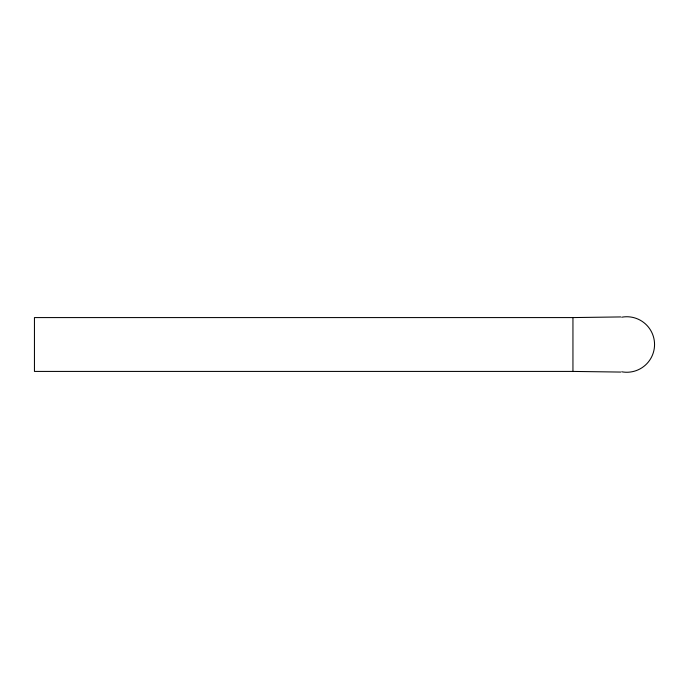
<?xml version="1.0" encoding="UTF-8"?>
<svg xmlns="http://www.w3.org/2000/svg" width="689" height="689" viewBox="0 0 689 689"><rect width="100%" height="100%" fill="white"/><g stroke="black" fill="none" stroke-linecap="round" stroke-linejoin="round"><path stroke-width="1.03" d="M620.729 316.931L572.947 317.577L34.45 317.577L34.45 371.423L572.947 371.423L620.729 372.069M572.947 317.577L572.947 371.423M621.745 317.207A27.749 27.749 0 0 1 654.55 344.5A27.749 27.749 0 0 1 621.745 371.793"/></g></svg>
